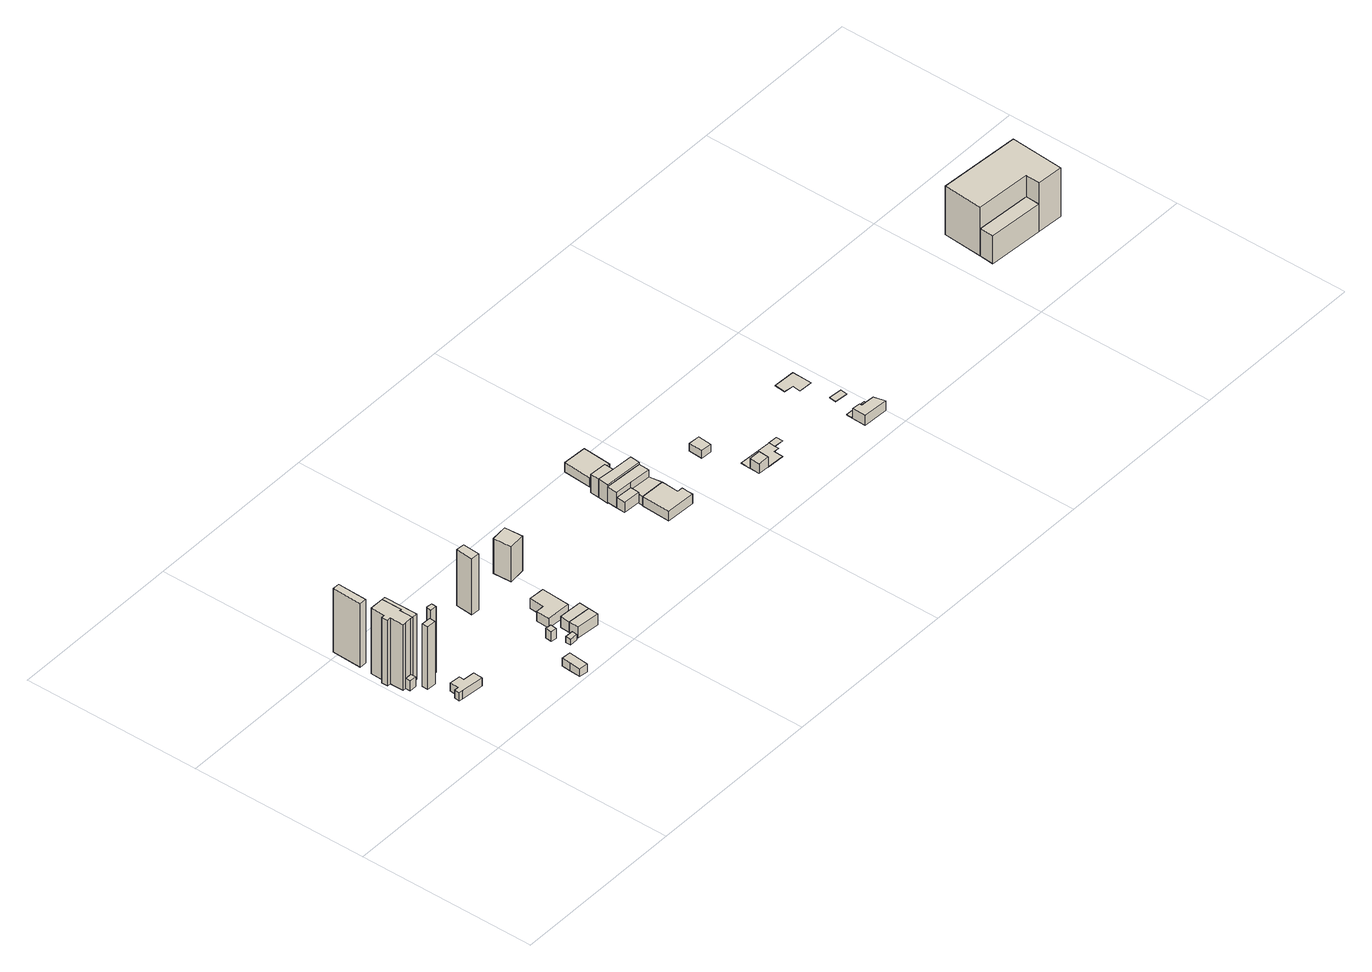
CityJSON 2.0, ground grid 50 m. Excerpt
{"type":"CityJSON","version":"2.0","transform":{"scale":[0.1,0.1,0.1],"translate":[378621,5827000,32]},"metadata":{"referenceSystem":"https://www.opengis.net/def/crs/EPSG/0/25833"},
"CityObjects":{
"building1":{"type":"Building","attributes":{"Gemeindeschluessel":"11000005","BezugspunktDach":"2200","function":"31001_1000","measuredHeight":3,"storeysAboveGround":1},"address":[{"country":"Germany","locality":"Berlin","thoroughfareNumber":"107 (2)","thoroughfareName":"Niederneuendorfer Allee"}],"geometry":[{"type":"Solid","lod":"1","boundaries":[[[[0,1,2,3]],[[4,5,6,7]],[[4,7,3,2]],[[5,4,2,1]],[[6,5,1,0]],[[7,6,0,3]]]]}]},
"building2":{"type":"Building","attributes":{"Gemeindeschluessel":"11000005","BezugspunktDach":"2200","function":"31001_1312","measuredHeight":20.01,"storeysAboveGround":1},"address":[{"country":"Germany","locality":"Berlin","thoroughfareNumber":"107","thoroughfareName":"Niederneuendorfer Allee"}],"geometry":[{"type":"Solid","lod":"1","boundaries":[[[[8,9,10,11,12,13,14,15,16,17,18,19]],[[20,21,22,23,24,25,26,5,4,27,28,29]],[[20,29,19,18]],[[21,20,18,17]],[[22,21,17,16]],[[23,22,16,15]],[[24,23,15,14]],[[25,24,14,13]],[[26,25,13,12]],[[5,26,12,11]],[[4,5,11,10]],[[27,4,10,9]],[[28,27,9,8]],[[29,28,8,19]]]]}]},
"building3":{"type":"Building","attributes":{"Gemeindeschluessel":"11000005","BezugspunktDach":"2200","function":"31001_1000","measuredHeight":19.06,"storeysAboveGround":1},"address":[{"country":"Germany","locality":"Berlin","thoroughfareNumber":"108 (4)","thoroughfareName":"Niederneuendorfer Allee"}],"geometry":[{"type":"Solid","lod":"1","boundaries":[[[[30,31,32,33]],[[34,35,36,37]],[[34,37,33,32]],[[35,34,32,31]],[[36,35,31,30]],[[37,36,30,33]]]]}]},
"building4":{"type":"Building","attributes":{"Gemeindeschluessel":"11000005","BezugspunktDach":"2200","function":"51009_1610","measuredHeight":19.95,"storeysAboveGround":0},"address":[{"country":"Germany","locality":"Berlin"}],"geometry":[{"type":"Solid","lod":"1","boundaries":[[[[38,39,15,14,13,12]],[[40,41,42,43,44,45]],[[40,45,12,13]],[[41,40,13,14]],[[42,41,14,15]],[[43,42,15,39]],[[44,43,39,38]],[[45,44,38,12]]]]}]},
"building5":{"type":"Building","attributes":{"Gemeindeschluessel":"11000005","BezugspunktDach":"2200","function":"31001_1312","measuredHeight":2.47,"storeysAboveGround":1},"address":[{"country":"Germany","locality":"Berlin","thoroughfareNumber":"108 (3)","thoroughfareName":"Niederneuendorfer Allee"}],"geometry":[{"type":"Solid","lod":"1","boundaries":[[[[46,47,48,49,50,51,52,53,54]],[[55,56,57,58,59,60,61,62,63]],[[55,63,54,53]],[[56,55,53,52]],[[57,56,52,51]],[[58,57,51,50]],[[59,58,50,49]],[[60,59,49,48]],[[61,60,48,47]],[[62,61,47,46]],[[63,62,46,54]]]]}]},
"building6":{"type":"Building","attributes":{"Gemeindeschluessel":"11000005","BezugspunktDach":"2200","function":"31001_1312","measuredHeight":19.37,"storeysAboveGround":1},"address":[{"country":"Germany","locality":"Berlin","thoroughfareNumber":"106 (1)","thoroughfareName":"Niederneuendorfer Allee"}],"geometry":[{"type":"Solid","lod":"1","boundaries":[[[[64,65,66,67]],[[68,69,70,71]],[[68,71,67,66]],[[69,68,66,65]],[[70,69,65,64]],[[71,70,64,67]]]]}]},
"building7":{"type":"Building","attributes":{"Gemeindeschluessel":"11000005","BezugspunktDach":"2200","function":"31001_1000","measuredHeight":20.1,"storeysAboveGround":1},"address":[{"country":"Germany","locality":"Berlin","thoroughfareNumber":"107 (1)","thoroughfareName":"Niederneuendorfer Allee"}],"geometry":[{"type":"Solid","lod":"1","boundaries":[[[[72,73,74,75]],[[76,77,78,79]],[[76,79,75,74]],[[77,76,74,73]],[[78,77,73,72]],[[79,78,72,75]]]]}]},
"building8":{"type":"Building","attributes":{"Gemeindeschluessel":"11000005","BezugspunktDach":"2200","function":"51009_1610","measuredHeight":2.44,"storeysAboveGround":0},"address":[{"country":"Germany","locality":"Berlin"}],"geometry":[{"type":"Solid","lod":"1","boundaries":[[[[80,81,82,83,84]],[[85,86,87,88,89]],[[85,89,84,83]],[[86,85,83,82]],[[87,86,82,81]],[[88,87,81,80]],[[89,88,80,84]]]]}]},
"building9":{"type":"Building","attributes":{"Gemeindeschluessel":"11000005","BezugspunktDach":"2200","function":"31001_1000","measuredHeight":3,"storeysAboveGround":1},"address":[{"country":"Germany","locality":"Berlin","thoroughfareNumber":"108 (2)","thoroughfareName":"Niederneuendorfer Allee"}],"geometry":[{"type":"Solid","lod":"1","boundaries":[[[[90,91,92,93]],[[94,95,96,97]],[[94,97,93,92]],[[95,94,92,91]],[[96,95,91,90]],[[97,96,90,93]]]]}]},
"building10":{"type":"Building","attributes":{"Gemeindeschluessel":"11000005","BezugspunktDach":"2200","function":"31001_1000","measuredHeight":1.79,"storeysAboveGround":1},"address":[{"country":"Germany","locality":"Berlin","thoroughfareNumber":"109 (2)","thoroughfareName":"Niederneuendorfer Allee"}],"geometry":[{"type":"Solid","lod":"1","boundaries":[[[[98,99,100,101]],[[102,103,104,105]],[[102,105,101,100]],[[103,102,100,99]],[[104,103,99,98]],[[105,104,98,101]]]]}]},
"building11":{"type":"Building","attributes":{"Gemeindeschluessel":"11000005","BezugspunktDach":"2200","function":"31001_1312","measuredHeight":17.11,"storeysAboveGround":1},"address":[{"country":"Germany","locality":"Berlin","thoroughfareNumber":"106 (4)","thoroughfareName":"Niederneuendorfer Allee"}],"geometry":[{"type":"Solid","lod":"1","boundaries":[[[[106,107,108,109]],[[110,111,112,113]],[[110,113,109,108]],[[111,110,108,107]],[[112,111,107,106]],[[113,112,106,109]]]]}]},
"building12":{"type":"Building","attributes":{"Gemeindeschluessel":"11000005","BezugspunktDach":"2200","function":"31001_1312","measuredHeight":3.29,"storeysAboveGround":1},"address":[{"country":"Germany","locality":"Berlin","thoroughfareNumber":"109 (1)","thoroughfareName":"Niederneuendorfer Allee"}],"geometry":[{"type":"Solid","lod":"1","boundaries":[[[[114,115,116,117]],[[118,119,120,121]],[[118,121,117,116]],[[119,118,116,115]],[[120,119,115,114]],[[121,120,114,117]]]]}]},
"building13":{"type":"Building","attributes":{"Gemeindeschluessel":"11000005","BezugspunktDach":"2200","function":"31001_1312","measuredHeight":3.29,"storeysAboveGround":1},"address":[{"country":"Germany","locality":"Berlin","thoroughfareNumber":"108 (1)","thoroughfareName":"Niederneuendorfer Allee"}],"geometry":[{"type":"Solid","lod":"1","boundaries":[[[[115,122,123,116]],[[124,125,119,118]],[[124,118,116,123]],[[125,124,123,122]],[[119,125,122,115]],[[118,119,115,116]]]]}]},
"building14":{"type":"Building","attributes":{"Gemeindeschluessel":"11000005","BezugspunktDach":"2200","function":"31001_1312","measuredHeight":2.95,"storeysAboveGround":1},"address":[{"country":"Germany","locality":"Berlin","thoroughfareNumber":"108","thoroughfareName":"Niederneuendorfer Allee"}],"geometry":[{"type":"Solid","lod":"1","boundaries":[[[[126,127,128,129,130,131]],[[132,133,134,135,136,137]],[[132,137,131,130]],[[133,132,130,129]],[[134,133,129,128]],[[135,134,128,127]],[[136,135,127,126]],[[137,136,126,131]]]]}]},
"building15":{"type":"Building","attributes":{"Gemeindeschluessel":"11000005","BezugspunktDach":"2200","function":"31001_1312","measuredHeight":10.69,"storeysAboveGround":1},"address":[{"country":"Germany","locality":"Berlin","thoroughfareNumber":"106","thoroughfareName":"Niederneuendorfer Allee"}],"geometry":[{"type":"Solid","lod":"1","boundaries":[[[[138,139,140,141]],[[142,143,144,145]],[[142,145,141,140]],[[143,142,140,139]],[[144,143,139,138]],[[145,144,138,141]]]]}]},
"building16":{"type":"Building","attributes":{"Gemeindeschluessel":"11000005","function":"31001_1312"},"address":[{"country":"Germany","locality":"Berlin","thoroughfareNumber":"58 (1)","thoroughfareName":"Niederneuendorfer Allee"}],"children":["building16-1","building16-2"]},
"building16-1":{"type":"BuildingPart","attributes":{"BezugspunktDach":"2200","measuredHeight":6.24,"storeysAboveGround":1},"parents":["building16"],"geometry":[{"type":"MultiSurface","lod":"1","boundaries":[[[146,147,148,149,150,151]],[[152,153,154,155,156,157]],[[152,157,151,150]],[[153,152,150,149]],[[154,153,149,148]],[[155,154,148,147]],[[158,156,155,147,146]],[[159,158,156,146,151]],[[159,157,156,157,160,159,161]],[[160,157,159]]]}]},
"building16-2":{"type":"BuildingPart","attributes":{"BezugspunktDach":"2200","measuredHeight":3.18,"storeysAboveGround":1},"parents":["building16"],"geometry":[{"type":"Solid","lod":"1","boundaries":[[[[162,158,159,163]],[[157,156,164,165]],[[157,165,163,159]],[[164,156,158,162]],[[165,164,162,163]],[[157,159,158,156]]]]}]},
"building17":{"type":"Building","attributes":{"Gemeindeschluessel":"11000005","BezugspunktDach":"2200","function":"31001_1010","measuredHeight":2.85,"storeysAboveGround":1},"address":[{"country":"Germany","locality":"Berlin","thoroughfareNumber":"58","thoroughfareName":"Niederneuendorfer Allee"}],"geometry":[{"type":"Solid","lod":"1","boundaries":[[[[166,167,168,169,170,171,172]],[[173,174,175,176,177,178,179]],[[173,179,172,171]],[[174,173,171,170]],[[175,174,170,169]],[[176,175,169,168]],[[177,176,168,167]],[[178,177,167,166]],[[179,178,166,172]]]]}]},
"building18":{"type":"Building","attributes":{"Gemeindeschluessel":"11000005","BezugspunktDach":"2200","function":"51009_1610","measuredHeight":2.77,"storeysAboveGround":0},"address":[{"country":"Germany","locality":"Berlin"}],"geometry":[{"type":"Solid","lod":"1","boundaries":[[[[170,180,181,182,171]],[[183,184,185,186,187]],[[183,187,171,182]],[[184,183,182,181]],[[185,184,181,180]],[[186,185,180,170]],[[187,186,170,171]]]]}]},
"building19":{"type":"Building","attributes":{"Gemeindeschluessel":"11000005","function":"31001_1312"},"address":[{"country":"Germany","locality":"Berlin","thoroughfareNumber":"58A (1)","thoroughfareName":"Niederneuendorfer Allee"}],"children":["building19-1","building19-2"]},
"building19-1":{"type":"BuildingPart","attributes":{"BezugspunktDach":"2200","measuredHeight":5.58,"storeysAboveGround":1},"parents":["building19"],"geometry":[{"type":"Solid","lod":"1","boundaries":[[[[188,189,190,191,192]],[[193,194,195,196,197]],[[193,197,192,191]],[[195,194,190,189]],[[196,195,189,188]],[[197,196,188,192]],[[193,191,190,194]]]]}]},
"building19-2":{"type":"BuildingPart","attributes":{"BezugspunktDach":"2200","measuredHeight":5.58,"storeysAboveGround":1},"parents":["building19"],"geometry":[{"type":"MultiSurface","lod":"1","boundaries":[[[190,198,199,191]],[[200,201,194,193]],[[200,193,191,199]],[[201,200,199,198]],[[194,201,198,190]],[[193,194,190,191,202]]]}]},
"building20":{"type":"Building","attributes":{"Gemeindeschluessel":"11000005","BezugspunktDach":"2200","function":"31001_1312","measuredHeight":2.87,"storeysAboveGround":1},"address":[{"country":"Germany","locality":"Berlin","thoroughfareNumber":"58A","thoroughfareName":"Niederneuendorfer Allee"}],"geometry":[{"type":"Solid","lod":"1","boundaries":[[[[203,204,205,206]],[[207,208,209,210]],[[207,210,206,205]],[[208,207,205,204]],[[209,208,204,203]],[[210,209,203,206]]]]}]},
"building21":{"type":"Building","attributes":{"Gemeindeschluessel":"11000005","BezugspunktDach":"2200","function":"51009_1610","measuredHeight":3,"storeysAboveGround":0},"address":[{"country":"Germany","locality":"Berlin"}],"geometry":[{"type":"Solid","lod":"1","boundaries":[[[[211,212,213,214]],[[215,216,217,218]],[[215,218,214,213]],[[216,215,213,212]],[[217,216,212,211]],[[218,217,211,214]]]]}]},
"building22":{"type":"Building","attributes":{"Gemeindeschluessel":"11000005","BezugspunktDach":"2200","function":"31001_1000","measuredHeight":2.25,"storeysAboveGround":1},"address":[{"country":"Germany","locality":"Berlin","thoroughfareNumber":"58 (2)","thoroughfareName":"Niederneuendorfer Allee"}],"geometry":[{"type":"Solid","lod":"1","boundaries":[[[[219,220,221,222]],[[223,224,225,226]],[[223,226,222,221]],[[224,223,221,220]],[[225,224,220,219]],[[226,225,219,222]]]]}]},
"building23":{"type":"Building","attributes":{"Gemeindeschluessel":"11000005","BezugspunktDach":"2200","function":"31001_1312","measuredHeight":0.03,"storeysAboveGround":1},"address":[{"country":"Germany","locality":"Berlin","thoroughfareNumber":"57 (1)","thoroughfareName":"Niederneuendorfer Allee"}],"geometry":[{"type":"Solid","lod":"1","boundaries":[[[[216,217,227,228,229,230,231,232,215]],[[233,234,235,236,237,238,239,240,241]],[[233,241,215,232]],[[234,233,232,231]],[[235,234,231,230]],[[236,235,230,229]],[[237,236,229,228]],[[238,237,228,227]],[[239,238,227,217]],[[240,239,217,216]],[[241,240,216,215]]]]}]},
"building24":{"type":"Building","attributes":{"Gemeindeschluessel":"11000005","BezugspunktDach":"2200","function":"31001_1312","measuredHeight":0.071,"storeysAboveGround":1},"address":[{"country":"Germany","locality":"Berlin","thoroughfareNumber":"57 (6)","thoroughfareName":"Niederneuendorfer Allee"}],"geometry":[{"type":"Solid","lod":"1","boundaries":[[[[242,243,244,234,235]],[[245,246,247,248,249]],[[245,249,235,234]],[[246,245,234,244]],[[247,246,244,243]],[[248,247,243,242]],[[249,248,242,235]]]]}]},
"building25":{"type":"Building","attributes":{"Gemeindeschluessel":"11000005","BezugspunktDach":"2200","function":"31001_1312","measuredHeight":3,"storeysAboveGround":1},"address":[{"country":"Germany","locality":"Berlin","thoroughfareNumber":"57 (4)","thoroughfareName":"Niederneuendorfer Allee"}],"geometry":[{"type":"Solid","lod":"1","boundaries":[[[[250,251,252,253,254,255]],[[256,257,258,259,260,261]],[[256,261,255,254]],[[257,256,254,253]],[[258,257,253,252]],[[259,258,252,251]],[[260,259,251,250]],[[261,260,250,255]]]]}]},
"building26":{"type":"Building","attributes":{"Gemeindeschluessel":"11000005","BezugspunktDach":"2200","function":"51009_1610","measuredHeight":0.166,"storeysAboveGround":0},"address":[{"country":"Germany","locality":"Berlin"}],"geometry":[{"type":"Solid","lod":"1","boundaries":[[[[262,263,264,265,266,267]],[[268,269,259,258,257,256]],[[268,256,267,266]],[[269,268,266,265]],[[259,269,265,264]],[[258,259,264,263]],[[257,258,263,262]],[[256,257,262,267]]]]}]},
"building27":{"type":"Building","attributes":{"Gemeindeschluessel":"11000005","BezugspunktDach":"2200","function":"31001_1312","measuredHeight":0.123,"storeysAboveGround":1},"address":[{"country":"Germany","locality":"Berlin","thoroughfareNumber":"57 (2)","thoroughfareName":"Niederneuendorfer Allee"}],"geometry":[{"type":"Solid","lod":"1","boundaries":[[[[270,271,272,273,274,275]],[[276,277,278,279,280,281]],[[276,281,275,274]],[[277,276,274,273]],[[278,277,273,272]],[[279,278,272,271]],[[280,279,271,270]],[[281,280,270,275]]]]}]},
"building28":{"type":"Building","attributes":{"Gemeindeschluessel":"11000005","BezugspunktDach":"2200","function":"31001_1312","measuredHeight":0.264,"storeysAboveGround":1},"address":[{"country":"Germany","locality":"Berlin","thoroughfareNumber":"57 (3)","thoroughfareName":"Niederneuendorfer Allee"}],"geometry":[{"type":"Solid","lod":"1","boundaries":[[[[282,283,284,285]],[[286,287,288,289]],[[286,289,285,284]],[[287,286,284,283]],[[288,287,283,282]],[[289,288,282,285]]]]}]},
"building29":{"type":"Building","attributes":{"name":"Umspannwerk Oberhavel","Gemeindeschluessel":"11000005","function":"31001_2522"},"address":[{"country":"Germany","locality":"Berlin","thoroughfareNumber":"7","thoroughfareName":"Papenberger Weg"}],"children":["building29-1","building29-2"]},
"building29-1":{"type":"BuildingPart","attributes":{"BezugspunktDach":"2200","measuredHeight":14.81,"storeysAboveGround":2},"parents":["building29"],"geometry":[{"type":"MultiSurface","lod":"1","boundaries":[[[290,291,292,293,294,295]],[[296,297,298,299,300,301]],[[296,301,295,294]],[[297,296,294,293]],[[298,297,293,292]],[[299,298,292,291]],[[302,303,299,291,290]],[[304,302,300,290,295]],[[300,299,303,302]],[[301,300,302,304]]]}]},
"building29-2":{"type":"BuildingPart","attributes":{"BezugspunktDach":"2200","measuredHeight":8.46,"storeysAboveGround":2},"parents":["building29"],"geometry":[{"type":"MultiSurface","lod":"1","boundaries":[[[303,302,304,305]],[[301,300,299,306]],[[301,306,305,304]],[[306,299,303,305]],[[300,301,304,302]],[[300,307,302,303,299]]]}]}
},
"vertices":[
[40,279,46],[40,293,46],[20,293,46],[20,279,46],[20,293,16],[40,293,16],[40,279,16],[20,279,16],
[11,331,216],[11,293,216],[20,293,216],[40,293,216],[46,293,216],[46,331,216],[51,331,216],[51,388,216],[11,388,216],[10,348,216],[1,348,216],[1,331,216],[1,348,16],[10,348,16],[11,388,16],[51,388,16],[51,331,16],[46,331,16],[46,293,16],[11,293,16],[11,331,16],[1,331,16],
[76,250,206],[77,267,206],[50,268,206],[50,251,206],[50,268,16],[77,267,16],[76,250,16],[50,251,16],
[61,293,216],[61,388,216],[46,331,17],[51,331,17],[51,388,17],[61,388,17],[61,293,17],[46,293,17],
[77,168,39],[140,162,39],[142,188,39],[109,191,39],[110,205,39],[80,208,39],[78,183,39],[67,184,39],[65,169,39],[67,184,14],[78,183,14],[80,208,14],[110,205,14],[109,191,14],[142,188,14],[140,162,14],[77,168,14],[65,169,14],
[32,421,210],[35,505,210],[15,505,210],[12,421,210],[15,505,17],[35,505,17],[32,421,17],[12,421,17],
[109,274,217],[110,288,217],[94,290,217],[91,275,217],[94,290,16],[110,288,16],[109,274,16],[91,275,16],
[332,3,39],[338,60,39],[312,62,39],[310,37,39],[308,6,39],[310,37,15],[312,62,15],[338,60,15],[332,3,15],[308,6,15],
[377,132,48],[379,150,48],[363,152,48],[361,134,48],[363,152,18],[379,150,18],[377,132,18],[361,134,18],
[403,92,35],[404,106,35],[380,107,35],[380,92,35],[380,107,17],[404,106,17],[403,92,17],[380,92,17],
[342,335,190],[345,383,190],[322,385,190],[318,337,190],[322,385,19],[345,383,19],[342,335,19],[318,337,19],
[477,90,49],[479,118,49],[414,123,49],[412,95,49],[414,123,16],[479,118,16],[477,90,16],[412,95,16],
[481,147,49],[416,151,49],[416,151,16],[481,147,16],
[462,166,47],[467,245,47],[423,248,47],[420,206,47],[397,207,47],[395,170,47],[397,207,17],[420,206,17],[423,248,17],[467,245,17],[462,166,17],[395,170,17],
[468,341,124],[515,345,124],[512,396,124],[466,392,124],[512,396,18],[515,345,18],[468,341,18],[466,392,18],
[878,316,62],[939,312,62],[941,341,62],[879,345,62],[832,348,62],[830,319,62],[832,348,15],[879,345,15],[941,341,15],[939,312,15],[878,316,15],[830,319,15],[878,316,46],[830,319,46],[830,319,36],[832,319,46],
[877,291,46],[828,294,46],[877,291,15],[828,294,15],
[955,194,41],[956,209,41],[957,226,41],[941,227,41],[944,275,41],[876,278,41],[872,198,41],[876,278,12],[944,275,12],[941,227,12],[957,226,12],[956,209,12],[955,194,12],[872,198,12],
[939,312,41],[878,316,41],[877,291,41],[877,291,13],[878,316,13],[939,312,13],[944,275,13],[876,278,13],
[941,341,68],[943,369,68],[883,373,68],[835,377,68],[832,348,68],[835,377,12],[883,373,12],[943,369,12],[941,341,12],[832,348,12],
[885,399,68],[837,402,68],[837,402,12],[885,399,12],[835,377,17],
[917,411,41],[923,491,41],[856,495,41],[850,416,41],[856,495,13],[923,491,13],[917,411,13],[850,416,13],
[1169,141,40],[1171,170,40],[1139,171,40],[1137,143,40],[1139,171,10],[1171,170,10],[1169,141,10],[1137,143,10],
[1129,280,31],[1132,319,31],[1100,321,31],[1098,282,31],[1100,321,8],[1132,319,8],[1129,280,8],[1098,282,8],
[1219,139,10],[1220,165,10],[1236,164,10],[1236,176,10],[1237,194,10],[1140,199,10],[1140,199,9],[1237,194,9],[1236,176,9],[1236,164,9],[1220,165,9],[1219,139,9],[1169,141,9],[1171,170,9],[1139,171,9],
[1263,175,9],[1264,194,9],[1237,195,9],[1237,194,8],[1237,195,8],[1264,194,8],[1263,175,8],[1236,176,8],
[1501,60,35],[1493,91,35],[1454,93,35],[1454,100,35],[1431,102,35],[1430,63,35],[1431,102,5],[1454,100,5],[1454,93,5],[1493,91,5],[1501,60,5],[1430,63,5],
[1454,100,7],[1454,93,7],[1493,91,7],[1494,118,7],[1432,120,7],[1431,102,7],[1432,120,5],[1494,118,5],
[1431,279,8],[1429,256,8],[1467,254,8],[1468,310,8],[1406,313,8],[1404,282,8],[1406,313,7],[1468,310,7],[1467,254,7],[1429,256,7],[1431,279,7],[1404,282,7],
[1488,166,8],[1490,185,8],[1453,188,8],[1451,169,8],[1453,188,6],[1490,185,6],[1488,166,6],[1451,169,6],
[2222,224,155],[2219,184,155],[2293,179,155],[2304,329,155],[2074,346,155],[2066,235,155],[2074,346,7],[2304,329,7],[2293,179,7],[2219,184,7],[2222,224,7],[2066,235,7],[2222,224,91],[2219,184,91],[2066,235,91],
[2063,195,91],[2063,195,7],[2222,224,28]
]}
